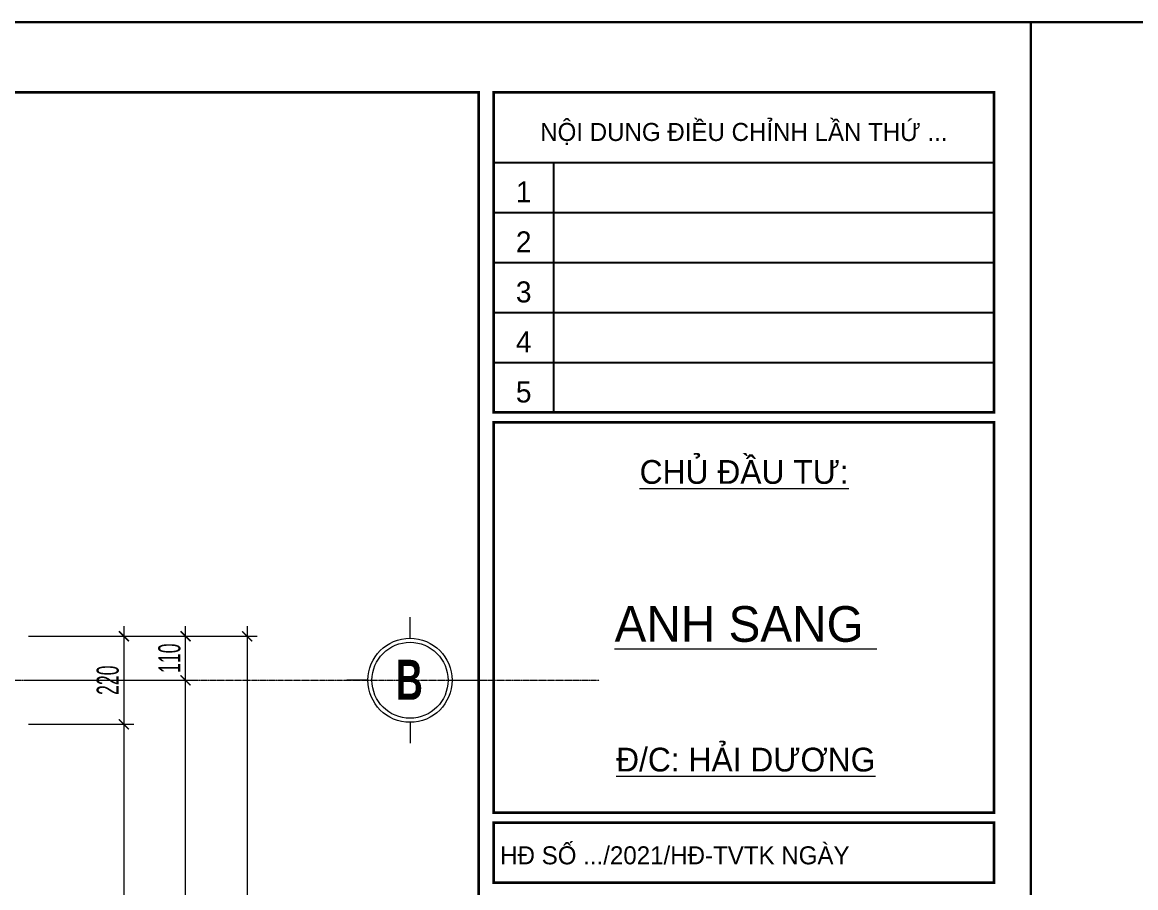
# Model space of a CAD drawing. Header units: millimetres. Extents: x 1336014 to 2939047, y -333549 to -60566.
# Drawn here: x 1393040 to 1395822, y -201210 to -199047 of the extents above; entities that cross this region are included whole.
import ezdxf
from ezdxf.enums import TextEntityAlignment as Align

# ---------------------------------------------------------------- set-up
doc = ezdxf.new("R2010")
doc.units = ezdxf.units.MM
doc.header["$MEASUREMENT"] = 0
doc.linetypes.add('CENTER2', pattern=[1.125, 0.75, -0.125, 0.125, -0.125])
for name, color, linetype, lineweight in [('05.Text', 253, 'Continuous', 18), ('08.Dim', 156, 'Continuous', 15), ('10.truc', 250, 'CENTER2', 20), ('11.Khung bo', 32, 'Continuous', 50), ('12.Khung', 36, 'Continuous', 25)]:
    doc.layers.add(name, color=color, linetype=linetype, lineweight=lineweight)
doc.layers.add('Tpl_Bound', color=1, linetype='Continuous', plot=False)
doc.styles.add('AVANT', font='')
doc.styles.add('AVANTHB', font='')
doc.styles.add('TT5_Text Dim', font='hoatbif.shx', dxfattribs={"width": 0.6})
doc.styles.add('VnAvantH', font='')
doc.styles.get('AVANT').set_extended_font_data('.VnAvant')
doc.styles.get('AVANTHB').set_extended_font_data('.VnAvantH', bold=True)
doc.styles.get('VnAvantH').set_extended_font_data('.VnAvantH')
doc.dimstyles.new('TT5_Dim 1-25', dxfattribs={"dimscale": 25, "dimtxt": 2.2, "dimasz": 1, "dimexe": 1, "dimexo": 0, "dimgap": 0.5, "dimtad": 1, "dimdec": 0, "dimzin": 0, "dimdsep": 46, "dimtxsty": 'TT5_Text Dim', "dimblk": 'ARCHTICK', "dimcen": 0, "dimdle": 1, "dimclrd": 256, "dimclre": 256, "dimclrt": 1, "dimadec": 0, "dimazin": 0, "dimtfac": 0.015, "dimtdec": 0, "dimtix": 1, "dimtmove": 2, "dimatfit": 3, "dimldrblk": 'DOT', "dimfxl": 1, "dimtolj": 1, "dimtzin": 0, "dimlwd": -1, "dimlwe": -1, "dimarcsym": 1})

# ---------------------------------------------------------------- blocks, each defined once
blk = doc.blocks.new('100')
at = {"layer": '11.Khung bo', "const_width": 26.7}
for points in [[(1860913, -945240), (1860913, -916940), (1896063, -916940), (1896063, -945240)], [(1860913, -945240), (1860913, -916940), (1896063, -916940), (1896063, -945240)], [(1860913, -945240), (1860913, -916940), (1896063, -916940), (1896063, -945240)], [(1896213, -920140), (1896213, -916940), (1901213, -916940), (1901213, -920140)], [(1896213, -920140), (1896213, -916940), (1901213, -916940), (1901213, -920140)], [(1896213, -920140), (1896213, -916940), (1901213, -916940), (1901213, -920140)], [(1896213, -924140), (1901213, -924140), (1901213, -920240), (1896213, -920240)], [(1896213, -924140), (1901213, -924140), (1901213, -920240), (1896213, -920240)], [(1896213, -924140), (1901213, -924140), (1901213, -920240), (1896213, -920240)], [(1896213, -924840), (1901213, -924840), (1901213, -924240), (1896213, -924240)], [(1896213, -924840), (1901213, -924840), (1901213, -924240), (1896213, -924240)], [(1896213, -924840), (1901213, -924840), (1901213, -924240), (1896213, -924240)]]:
    blk.add_lwpolyline(points, close=True, dxfattribs=at)
at = {"layer": '12.Khung'}
for p, q in [((1896213, -917640), (1901213, -917640)), ((1896213, -917640), (1901213, -917640)), ((1896213, -917640), (1901213, -917640)), ((1896813, -920140), (1896813, -917640)), ((1896813, -920140), (1896813, -917640)), ((1896813, -920140), (1896813, -917640)), ((1896213, -918140), (1901213, -918140)), ((1896213, -918140), (1901213, -918140)), ((1896213, -918140), (1901213, -918140)), ((1896213, -918640), (1901213, -918640)), ((1896213, -918640), (1901213, -918640)), ((1896213, -918640), (1901213, -918640)), ((1896213, -919140), (1901213, -919140)), ((1896213, -919140), (1901213, -919140)), ((1896213, -919140), (1901213, -919140)), ((1896213, -919640), (1901213, -919640)), ((1896213, -919640), (1901213, -919640)), ((1896213, -919640), (1901213, -919640))]:
    blk.add_line(p, q, dxfattribs=at)
blk.add_lwpolyline([(1901579, -945940), (1901579, -916240), (1859580, -916240), (1859580, -945940)], close=True, dxfattribs=at)
blk.add_lwpolyline([(1901579, -945940), (1901579, -916240), (1859580, -916240), (1859580, -945940)], close=True, dxfattribs=at)
blk.add_lwpolyline([(1901579, -945940), (1901579, -916240), (1859580, -916240), (1859580, -945940)], close=True, dxfattribs=at)
at = {"layer": '05.Text', "style": 'VnAvantH'}
for s, p in [('Néi dung ®iÒu chØnh lÇn thø ...', (1898713, -917329)), ('H§ sè .../2021/H§-TVTK ngµy ', (1898057, -924540))]:
    blk.add_text(s, height=180, dxfattribs=at).set_placement(p, align=Align.MIDDLE)
at = {"layer": '05.Text'}
for s, height, style, p in [('1', 210, 'AVANT', (1896513, -918040)), ('2', 210, 'AVANT', (1896513, -918540)), ('3', 210, 'AVANT', (1896513, -919040)), ('4', 210, 'AVANT', (1896513, -919540)), ('5', 210, 'AVANT', (1896513, -920040)), ('%%uChñ ®Çu t\xad:', 237.6, 'VnAvantH', (1898716, -920853)), ('%%Uanh sang ', 356.4, 'VnAvantH', (1898732, -922432)), ('%%U®/c: h¶i d\xad¬ng', 237.6, 'VnAvantH', (1898732, -923728))]:
    blk.add_text(s, height=height, dxfattribs=dict(at, style=style)).set_placement(p, align=Align.CENTER)
blk = doc.blocks.new('_ARCHTICK')
at = {"const_width": 0.15}
blk.add_lwpolyline([(-0.5, -0.5), (0.5, 0.5)], dxfattribs=at)
blk = doc.blocks.new('*D1504')
at = {"layer": '08.Dim', "transparency": 16777216}
for p, q in [((1393293.9, -200556.5), (1393293.9, -200826.5)), ((1393055.7, -200581.5), (1393318.9, -200581.5)), ((1393055.7, -200801.5), (1393318.9, -200801.5))]:
    blk.add_line(p, q, dxfattribs=at)
at = {"layer": 'Defpoints', "color": 0, "transparency": 16777216}
for p in [(1393055.7, -200581.5), (1393055.7, -200801.5), (1393293.9, -200801.5)]:
    blk.add_point(p, dxfattribs=at)
at = {"layer": '08.Dim', "transparency": 16777216, "xscale": 25, "yscale": 25, "zscale": 25}
for p, rotation in [((1393293.9, -200581.5), 90), ((1393293.9, -200801.5), 270)]:
    blk.add_blockref('_ARCHTICK', p, dxfattribs=dict(at, rotation=rotation))
at = {"layer": '08.Dim', "color": 1, "transparency": 16777216, "insert": (1393253.9, -200691.5), "char_height": 55, "attachment_point": 5, "rotation": 90, "style": 'TT5_Text Dim'}
blk.add_mtext('\\A1;220', dxfattribs=at)
blk = doc.blocks.new('_DOT')
blk.add_line((-0.5, 0), (-1, 0))
at = {"const_width": 0.5}
blk.add_lwpolyline([(-0.25, 0, 1), (0.25, 0, 1)], format="xyb", close=True, dxfattribs=at)
blk = doc.blocks.new('*D1505')
at = {"layer": '08.Dim', "transparency": 16777216}
for p, q in [((1393293.9, -200776.5), (1393293.9, -203346.5)), ((1393055.7, -200801.5), (1393318.9, -200801.5)), ((1393055.7, -203321.5), (1393318.9, -203321.5))]:
    blk.add_line(p, q, dxfattribs=at)
at = {"layer": 'Defpoints', "color": 0, "transparency": 16777216}
for p in [(1393055.7, -200801.5), (1393055.7, -203321.5), (1393293.9, -203321.5)]:
    blk.add_point(p, dxfattribs=at)
at = {"layer": '08.Dim', "transparency": 16777216, "xscale": 25, "yscale": 25, "zscale": 25}
for p, rotation in [((1393293.9, -200801.5), 90), ((1393293.9, -203321.5), 270)]:
    blk.add_blockref('_ARCHTICK', p, dxfattribs=dict(at, rotation=rotation))
at = {"layer": '08.Dim', "color": 1, "transparency": 16777216, "insert": (1393253.9, -202061.5), "char_height": 55, "attachment_point": 5, "rotation": 90, "style": 'TT5_Text Dim'}
blk.add_mtext('\\A1;2520', dxfattribs=at)
blk = doc.blocks.new('*D1507')
at = {"layer": '08.Dim', "transparency": 16777216}
for p, q in [((1393447.9, -203456.5), (1393447.9, -200666.5)), ((1393055.7, -200691.5), (1393472.9, -200691.5)), ((1393055.7, -203431.5), (1393472.9, -203431.5))]:
    blk.add_line(p, q, dxfattribs=at)
at = {"layer": 'Defpoints', "color": 0, "transparency": 16777216}
for p in [(1393055.7, -200691.5), (1393447.9, -200691.5), (1393055.7, -203431.5)]:
    blk.add_point(p, dxfattribs=at)
at = {"layer": '08.Dim', "transparency": 16777216, "xscale": 25, "yscale": 25, "zscale": 25}
for p, rotation in [((1393447.9, -200691.5), 90), ((1393447.9, -203431.5), 270)]:
    blk.add_blockref('_ARCHTICK', p, dxfattribs=dict(at, rotation=rotation))
at = {"layer": '08.Dim', "color": 1, "transparency": 16777216, "insert": (1393407.9, -202061.5), "char_height": 55, "attachment_point": 5, "rotation": 90, "style": 'TT5_Text Dim'}
blk.add_mtext('\\A1;2740', dxfattribs=at)
blk = doc.blocks.new('*D1508')
at = {"layer": '08.Dim', "transparency": 16777216}
for p, q in [((1393447.9, -200716.5), (1393447.9, -200556.5)), ((1393055.7, -200581.5), (1393472.9, -200581.5)), ((1393055.7, -200691.5), (1393472.9, -200691.5))]:
    blk.add_line(p, q, dxfattribs=at)
at = {"layer": 'Defpoints', "color": 0, "transparency": 16777216}
for p in [(1393055.7, -200581.5), (1393447.9, -200581.5), (1393055.7, -200691.5)]:
    blk.add_point(p, dxfattribs=at)
at = {"layer": '08.Dim', "transparency": 16777216, "xscale": 25, "yscale": 25, "zscale": 25}
for p, rotation in [((1393447.9, -200581.5), 90), ((1393447.9, -200691.5), 270)]:
    blk.add_blockref('_ARCHTICK', p, dxfattribs=dict(at, rotation=rotation))
at = {"layer": '08.Dim', "color": 1, "transparency": 16777216, "insert": (1393407.9, -200636.5), "char_height": 55, "attachment_point": 5, "rotation": 90, "style": 'TT5_Text Dim'}
blk.add_mtext('\\A1;110', dxfattribs=at)
blk = doc.blocks.new('*D1500')
at = {"layer": '08.Dim', "transparency": 16777216}
for p, q in [((1393601.9, -200556.5), (1393601.9, -203456.5)), ((1393055.7, -200581.5), (1393626.9, -200581.5)), ((1393055.7, -203431.5), (1393626.9, -203431.5))]:
    blk.add_line(p, q, dxfattribs=at)
at = {"layer": 'Defpoints', "color": 0, "transparency": 16777216}
for p in [(1393055.7, -200581.5), (1393055.7, -203431.5), (1393601.9, -203431.5)]:
    blk.add_point(p, dxfattribs=at)
at = {"layer": '08.Dim', "transparency": 16777216, "xscale": 25, "yscale": 25, "zscale": 25}
for p, rotation in [((1393601.9, -200581.5), 90), ((1393601.9, -203431.5), 270)]:
    blk.add_blockref('_ARCHTICK', p, dxfattribs=dict(at, rotation=rotation))
at = {"layer": '08.Dim', "color": 1, "transparency": 16777216, "insert": (1393561.9, -202006.5), "char_height": 55, "attachment_point": 5, "rotation": 90, "style": 'TT5_Text Dim'}
blk.add_mtext('\\A1;2850', dxfattribs=at)
blk = doc.blocks.new('DANHTRUC')
for p, q in [((980383, -947347), (980383, -947137)), ((979963, -947767), (979753, -947767)), ((980803, -947767), (981013, -947767)), ((980383, -948187), (980383, -948397))]:
    blk.add_line(p, q)
for radius in [420, 380]:
    blk.add_circle((980383, -947767), radius)

msp = doc.modelspace()

# ---------------------------------------------------------------- linework, layer by layer
at = {"layer": '10.truc'}
msp.add_line((1389564.7, -200691.5), (1394481.3, -200691.5), dxfattribs=at)
at = {"layer": 'Tpl_Bound', "color": 1}
for points in [[(1385059.4, -206472.4), (1385059.4, -199047.5), (1395559.3, -199047.5), (1395559.3, -206472.4)], [(1395559.3, -206472.4), (1395559.3, -199047.5), (1406059.2, -199047.5), (1406059.2, -206472.4)]]:
    msp.add_lwpolyline(points, close=True, dxfattribs=at)

# ---------------------------------------------------------------- block references
at = {"layer": '05.Text', "xscale": 0.25, "yscale": 0.25, "zscale": 0.25}
for name, p in [('100', (920164.5, 30012.5)), ('100', (930664.4, 30012.5)), ('DANHTRUC', (1148913, 36250.1))]:
    msp.add_blockref(name, p, dxfattribs=at)

# ---------------------------------------------------------------- texts
at = {"layer": '05.Text', "style": 'AVANTHB', "width": 0.7}
msp.add_text('B', height=100, dxfattribs=at).set_placement((1393973.4, -200740.4))

# ---------------------------------------------------------------- dimensions: what is measured, and where the dimension line sits
at = {"layer": '08.Dim'}
for base, p1, p2, picture, middle in [((1393293.9, -200801.5), (1393055.7, -200581.5), (1393055.7, -200801.5), '*D1504', (1393253.9, -200691.5)), ((1393447.9, -200581.5), (1393055.7, -200691.5), (1393055.7, -200581.5), '*D1508', (1393407.9, -200636.5)), ((1393601.9, -203431.5), (1393055.7, -200581.5), (1393055.7, -203431.5), '*D1500', (1393561.9, -202006.5)), ((1393447.9, -200691.5), (1393055.7, -203431.5), (1393055.7, -200691.5), '*D1507', (1393407.9, -202061.5)), ((1393293.9, -203321.5), (1393055.7, -200801.5), (1393055.7, -203321.5), '*D1505', (1393253.9, -202061.5))]:
    dim = msp.add_linear_dim(base=base, p1=p1, p2=p2, angle=90, dimstyle='TT5_Dim 1-25', dxfattribs=at)
    dim.commit()
    dim.dimension.update_dxf_attribs({"geometry": picture, "text_midpoint": middle})

doc.saveas('drawing.dxf')
